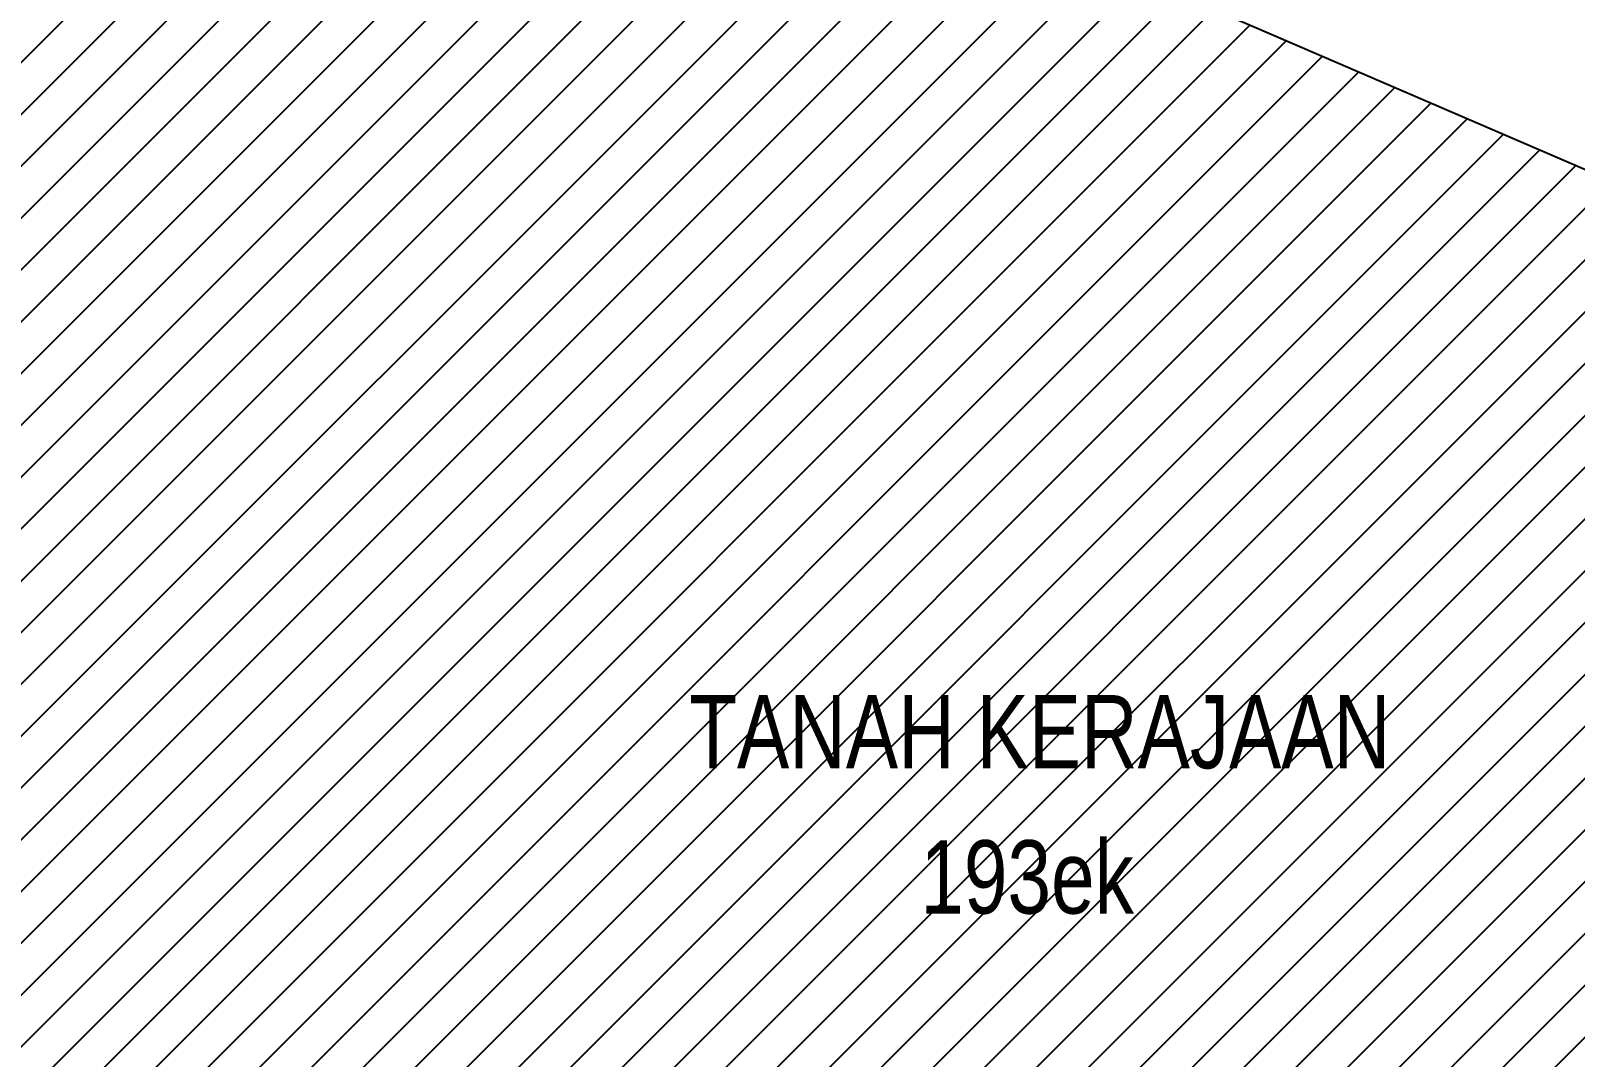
# Model space of a CAD drawing. Header units: metres. Extents: x -750 to 1235, y -4011 to -2636.
# Drawn here: x -644.2 to -538.8, y -2824.8 to -2754.8 of the extents above; entities that cross this region are included whole.
import ezdxf

# ---------------------------------------------------------------- set-up
doc = ezdxf.new("R2010")
doc.units = ezdxf.units.M
doc.header["$MEASUREMENT"] = 0
for name, color, linetype in [('EDIT2', 7, 'CONTINUOUS'), ('LOTS', 8, 'CONTINUOUS'), ('NO_LOT', 7, 'CONTINUOUS')]:
    doc.layers.add(name, color=color, linetype=linetype)
doc.styles.add('MtXpl_MS_Shell_Dlg_2', font='')
doc.styles.get('MtXpl_MS_Shell_Dlg_2').set_extended_font_data('MS Shell Dlg 2')

msp = doc.modelspace()

# ---------------------------------------------------------------- hatches: boundary and pattern name
at = {"layer": 'EDIT2'}
h = msp.add_hatch(dxfattribs=at)
h.set_pattern_fill('ANSI31', color=20, scale=20)
h.set_pattern_definition([(45, (-7466.406, -4264.5997), (-1.76776695, 1.76776695), [])])
h.paths.add_polyline_path([(-636.42, -2721.83), (-497.1, -2781.91), (-426.17, -2755.61), (-450.44, -2784.07), (-458.09, -2791.61), (-464.84, -2798.25), (-471.55, -2809.24), (-473.81, -2815.5), (-480.55, -2828.36), (-490.49, -2834.34), (-495.56, -2831.51), (-499.9, -2836.45), (-510.03, -2847.99), (-522.09, -2861.78), (-531.84, -2872.93), (-538.18, -2881.31), (-536.39, -2886.17), (-669.23, -2903.45), (-660.33, -2888.9), (-667.88, -2875.37), (-680.16, -2853.38), (-684.27, -2846.32), (-696.33, -2825.63), (-698.63, -2814.61), (-687.64, -2800.27), (-671.93, -2805.17), (-674.04, -2784.62), (-674.28, -2779.99), (-674.79, -2770.02), (-662.43, -2742.03), (-660.37, -2741.28), (-641.63, -2734.43)])

# ---------------------------------------------------------------- linework, layer by layer
at = {"layer": 'LOTS', "color": 10}
msp.add_line((-497.1, -2781.91), (-636.42, -2721.83), dxfattribs=at)

# ---------------------------------------------------------------- texts
at = {"layer": 'NO_LOT', "color": 7, "linetype": 'Continuous', "style": 'MtXpl_MS_Shell_Dlg_2', "width": 0.8}
for s, p in [('TANAH KERAJAAN', (-599.23, -2805.09)), ('193ek', (-583.45, -2815))]:
    msp.add_text(s, height=5, dxfattribs=at).set_placement(p)

doc.saveas('drawing.dxf')
